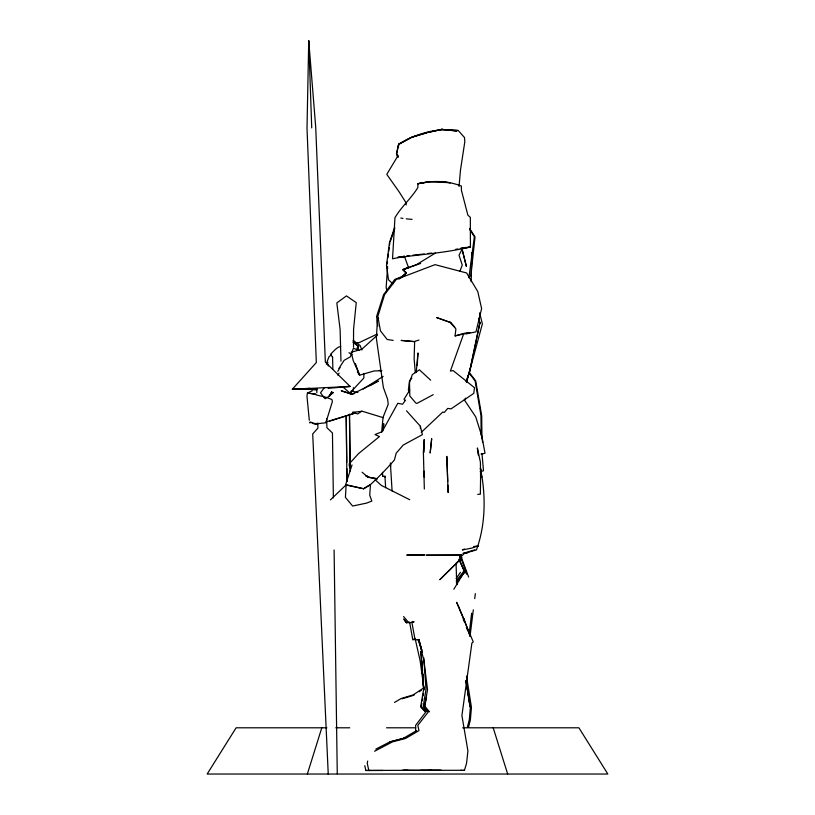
<?xml version="1.0" encoding="UTF-8"?>
<svg xmlns="http://www.w3.org/2000/svg" width="815" height="815" viewBox="0 0 815 815"><rect width="100%" height="100%" fill="white"/><g stroke="black" fill="none" stroke-linecap="round" stroke-linejoin="round"><path stroke-width="1.22" d="M353.394 390.202L353.404 387.655M353.516 347.027L353.567 329.25L356.247 302.65L346.446 295.906L336.819 302.936L340.11 329.454L340.965 361.177M363.847 373.443L363.826 378.028L349.655 393.329M424.136 452.101L424.197 439.479L423.372 451.734L424.34 489.01M390.609 466.465L390.64 464.02M354.606 393.421L352.396 394.083L341.302 390.813L351.184 394.185L351.234 391.159L357.928 392.433M471.162 281.745L471.804 252.558M332.561 357.153L332.856 369.022M390.375 462.961L392.096 491.007M414.652 341.556L414.132 358.702L415.293 372.587M383.61 426.174L383.733 423.719L382.734 431.043M417.27 365.344L417.963 352.946L416.231 372.373M384.904 475.919L385.648 487.686M363.327 489.071L370.479 484.579L363.5 488.664L346.141 484.772L345.417 497.384L352.61 506.034L366.505 503.13L371.834 501.093L369.715 495.204L370.479 484.579C378.761 477.009 386.83 468.676 394.399 460.027L396.192 453.181L403.231 445.061L422.364 434.65L420.377 426.245L406.542 410.841M398.403 146.914L398.881 144.194L410.801 137.674M459.049 186.411L460.465 170.243L464.795 141.871L464.519 137.562L458.142 130.39C437.523 127.405 416.271 133.507 398.627 144.112L396.426 153.801L397.975 156.969L397.873 155.196M470.795 276.224L475.033 236.931L469.634 228.445M421.274 432.307L442.8 412.033L444.236 412.502L447.73 408.407L451.082 408.845L473.79 393.36L474.483 387.685L453.16 370.621L450.379 371.059L463.837 333.355L469.878 332.652L455.096 335.902L455.88 328.883L449.992 322.19L450.909 322.648L436.718 317.585L450.909 322.648M469.236 633.337L471.63 613.277M470.061 636.087L473.321 609.844M474.717 598.607L475.339 593.605M387.135 263.938L387.461 261.432M387.94 257.672L388.419 253.923M388.735 251.417L389.213 247.658M389.539 245.162L389.855 242.656M424.635 706.085L424.523 706.911L429.362 711.841L425.42 707.043M381.614 432.256L383.06 417.28L388.205 404.332L387.655 399.33L383.366 387.522L376.377 338.337L377.406 320.295L378.588 318.054M421.375 705.668L421.803 703.223M422.221 700.788L422.639 698.343M423.056 695.908L423.474 693.463M367.677 761.047L367.249 763.339L368.818 770.481L369.562 770.481M426.571 697.029L424.523 706.911L427.529 689.826L423.943 660.945L418.798 639.541L415.09 639.887L411.85 622.202L414.081 621.835L408.936 622.864L403.578 616.568M460.139 558.733L461.209 554.445M467.413 727.092L469.308 719.706L470.398 707.125L466.048 680.943M468.472 727.408L470.367 720.012L471.447 707.359L466.496 676.073M352.019 464.968L345.57 484.905L361.829 488.43M466.618 382.286L482.368 323.881L479.617 312.848M387.583 266.739L386.147 287.685L386.789 290.13M397.526 155.359L396.936 157.468L386.789 174.359L399.207 191.963L405.829 202.415L406.176 204.932M428.924 770.358L464.469 770.277L466.598 763.125L467.912 750.849L461.911 715.611L471.895 643.055L473.271 641.935L456.563 602.305L457.439 603.64M307.337 774.036L321.803 727.795M466.241 381.42L469.786 370.56L479.811 323.229L478.925 318.247L479.811 323.229L469.756 371.253L466.231 381.756M394.735 227.222L389.499 242.544L386.524 265.048L388.49 279.789L392.85 283.803M390.273 241.474L394.796 228.546M459.782 271.456L462.268 265.109L459.018 255.197L462.798 247.882M468.87 277.793L474.371 236.737L469.583 229.29M338.021 375.389L339.05 373.097M464.632 399.88L465.538 398.138M357.245 349.951L358.62 346.324L353.058 341.923M456.145 578.568L460.424 572.313M453.843 589.255L464 572.334M337.777 371.294L340.089 367.504M409.741 390.09L404.006 399.299L404.525 400.104M338.897 368.451L344.154 360.312L350.419 356.776L353.404 348.219L359.079 350.521M357.306 348.239L358.62 346.324L357.133 348.382M405.636 400.053L402.579 404.24L397.781 403.303L382.113 431.685L374.981 434.568L379.454 436.565L358.59 453.548L350.399 462.523M456.186 581.085L463.48 571.57M456.319 583L465.11 571.58M326.357 364.183L327.936 362.369M411.84 378.058L409.548 380.666L408.397 389.764L408.794 391.944M292.341 389.224L316.923 388.969L292.341 389.224L316.332 362.553L307.011 128.21L308.732 40.75L315.721 127.293L325.348 362.115L350.114 386.442L328.18 388.317M324.39 387.655L320.489 392.81L325.073 398.718L329.087 396.304L333.294 392.463L329.749 395.244L330.33 395.611M464.265 399.778L475.726 416.893L481.91 436.494L485.007 453.232L482.032 454.016L483.489 470.764L480.84 471.447L480.443 468.34C485.903 495.031 485.801 524.177 476.469 549.88L464.336 553.436L462.421 555.392L426.265 555.198L459.813 554.852L460.444 559.263L439.906 579.608L460.444 559.263L456.054 563.389L456.675 582.419L457.358 584.63M330.401 499.921L345.448 485.496M403.282 276.438L405.055 274.787M377.386 335.138L361.819 349.238L351.234 352.253L353.211 360.576L359.629 375.165L374.126 370.947L381.705 370.764M399.004 279.127L405.952 273.045L403.109 269.408L408.631 267.167M400.257 278.363L406.41 273.045L402.885 269.765L416.73 264.498L435.393 253.078M474.799 549.87L462.961 553.436L467.29 552.804L464.336 553.436M331.511 354.719L329.036 356.715L327.009 361.85L328.302 366.017M419.256 691.721L421.304 690.346M424.544 687.351L413.246 694.869L401.072 698.557L394.511 702.428M361.728 411.239L357.663 413.908L352.559 412.38L362.186 411.229L383.274 417.677M363.184 389.091L383.121 376.387M375.807 749.138L389.967 741.864L403.191 738.431L416.638 730.597L415.681 731.34L415.619 725.35L425.664 712.208L420.662 706.89L423.678 689.174L420.917 651.521L423.678 689.174L421.477 660.517L422.618 670.633M369.735 385.841L378.323 381.053L352.396 394.083M406.033 272.465L402.885 269.765L410.027 267.126M415.243 638.471L413.613 639.357L415.334 639.52L420.173 660.924L424.106 689.806M433.234 394.664L416.944 403.405L415.844 403.038L409.802 395.958L409.517 382.5L412.339 374.594L419.43 369.806L430.656 380.167M374.564 751.257L392.423 741.884L405.626 738.441L418.961 730.617L417.81 725.37L428.069 712.218L423.189 706.911L426.011 689.184L423.831 657.807M377.131 334.099L358.967 342.697L355.269 342.657M464.458 549.004L462.38 549.972L472.028 548.026L478.548 545.785L473.668 546.57M468.258 332.887L466.17 333.824L475.96 331.878L481.624 308.6L477.784 291.566L466.649 272.984L435.047 264.651L396.314 279.413L384.558 294.663L377.824 316.485L380.462 330.87L387.186 339.498L393.197 340.395M312.227 390.833L307.459 393.013L306.949 395.958L309.293 420.275M403.018 276.173L394.796 279.413L383.6 294.663L376.601 316.485L377.742 326.061M411.208 266.719L420.611 263.439M415.192 639.103L412.808 639.877L409.629 622.181L406.502 622.803L404.199 619.808M329.494 421.202L355.534 412.95L326.02 421.997M413.989 341.577L401.286 340.436L413.989 341.577L418.951 340.069M401.978 698.832L414.142 695.144M426.978 132.774L411.524 137.358L398.596 144.449L396.711 153.882L398.28 157.061M411.881 137.083L427.804 132.397L442.433 129.402M455.096 335.902L462.747 333.671M481.003 454.016L483 453.486M389.967 741.864L403.985 738.258L403.191 738.431M460.251 248.494L461.952 248.086M340.711 346.569L338.408 347.119L335.546 349.258L330.564 354.219L332.612 357.327M346.141 484.772L345.57 484.905L346.151 485.007M428.191 132.488L441.526 129.361L456.858 131.001L441.526 129.361L442.728 129.493M480.83 471.447L481.512 471.284L480.269 471.488M317.921 423.851L315.609 424.381L312.563 423.331M404.444 256.328L392.535 258.813L394.959 217.697C401.459 206.582 411.117 198.565 417.881 187.511L417.861 183.711C432.123 180.4 447.629 180.563 461.361 186.105L461.433 190.384L467.871 215.16L470.337 217.371L470.418 247.016C446.783 252.599 422.659 254.3 398.647 257.499L404.444 256.328L408.631 267.89M455.697 249.349L457.979 248.921M403.578 256.409L397.567 257.489L404.933 256.481M429.688 181.633L417.861 183.711L429.811 181.806L450.42 182.703L438.613 181.653M461.636 248.514L470.418 247.016L463.888 247.76M406.858 255.941L409.273 255.553M309.415 422.771L311.727 422.476M427.895 253.526L431.553 253.068M413.011 255.156L424.238 253.995M298.636 388.898L309.975 388.327M293.522 389.224L350.114 386.442L346.416 386.555M406.726 555.117L424.931 554.862L407.205 555.066M364.774 765.703L365.823 770.47L382.897 770.45M408.06 770.318L365.823 770.47M403.557 770.287L441.526 770.348M326.886 727.795L236.106 727.795L207.163 774.036L607.837 774.036L578.894 727.795L462.726 727.795M335.77 727.795L349.737 727.795M386.555 727.795L415.752 727.795M420.723 770.318L440.671 770.328M402.488 770.307L431.563 770.369M460.842 770.257L461.636 770.257M463.592 770.267L464.469 770.277M477.712 494.359L480.341 494.247L480.585 478.099L480.422 462.278L477.376 447.965L478.242 455.014M352.559 412.38L354.637 412.482M310.923 389.58L316.892 389.967M406.267 218.848L412.074 219.378M315.66 394.226L307.459 393.013L315.66 394.226L316.139 394.908L325.205 397.068M400.817 218.053L402.956 218.4M382.418 473.637L382.653 476.164L385.454 476.856M326.041 397.272L331.909 399.503L332.398 401.571L325.817 422.812C320.621 423.148 314.936 424.849 310.169 421.885M379.26 370.326L381.644 370.947M365.629 475.491L369.562 477.335L377.447 478.792L369.867 477.641L365.629 475.491L367.83 477.142L362.084 472.201M409.751 499.727L381.308 485.404L375.063 479.658M348.942 352.712L351.978 354.586M353.089 340.283L360.118 345.499L361.88 350.012M353.241 342.361L358.172 346.222M343.013 387.044L351.184 394.185M421.172 706.89L425.99 711.821L424.452 709.896M451.693 323.565L454.841 327.212M403.659 618.952L406.817 622.843L404.617 620.072M468.992 372.964L475.074 380.748L480.962 415.355L481.166 435.251M469.053 372.241L475.716 380.941L481.685 415.721L481.96 438.001M357.347 371.885L359.629 375.165L355.391 363.602M357.367 347.679L358.101 349.228M465.019 572.792L459.008 559.182L464.988 572.823M457.898 604.75L464.356 620.256M463.246 618.962L464.591 622.497M466.384 627.214L467.718 630.749M468.645 577.081L462.115 559.467L461.229 554.821M466.985 574.494L461.341 559.233L460.669 555.473M417.973 639.653L421.712 650.115L418.798 639.541L422.496 652.499M463.867 618.504L470.112 636.525M493.197 727.795L507.663 774.036M478.711 319.582L479.811 323.229L478.863 319.582M461.83 248.208L466.384 266.383L461.871 248.32M465.966 680.892L470.082 706.941L466.048 680.698M387.166 266.423L387.553 268.899M480.443 468.34L481.563 476.856M481.91 436.494L482.653 442.474M423.046 674.433L423.331 676.959M382.48 472.374L382.653 476.164M328.251 774.25L312.705 433.947L317.901 428.14L317.758 423.087M447.71 481.522L446.824 456.369L448.158 492.555L447.863 485.2M311.727 127.914L308.732 40.75L309.089 54.615M326.652 418.859L326.917 427.712L332.449 432.999L333.366 497.853M316.729 388.969L316.852 392.759M334.099 549.993L337.267 773.812M349.441 414.295L350.114 471.101M346.161 415.619L346.935 481.237M424.136 471.141L424.207 477.101M349.523 414.326L350.155 468.594M349.217 463.552L349.248 466.078M346.243 415.64L346.782 462.339M346.854 468.645L347.007 481.257M459.813 554.852L459.843 557.328M420.377 426.245L420.377 428.547M431.665 438.827L430.177 452.834L431.665 438.827M331.787 391.801L329.087 396.304L331.787 391.801M481.604 477.244L481.298 474.921L481.573 477.244"/></g></svg>
